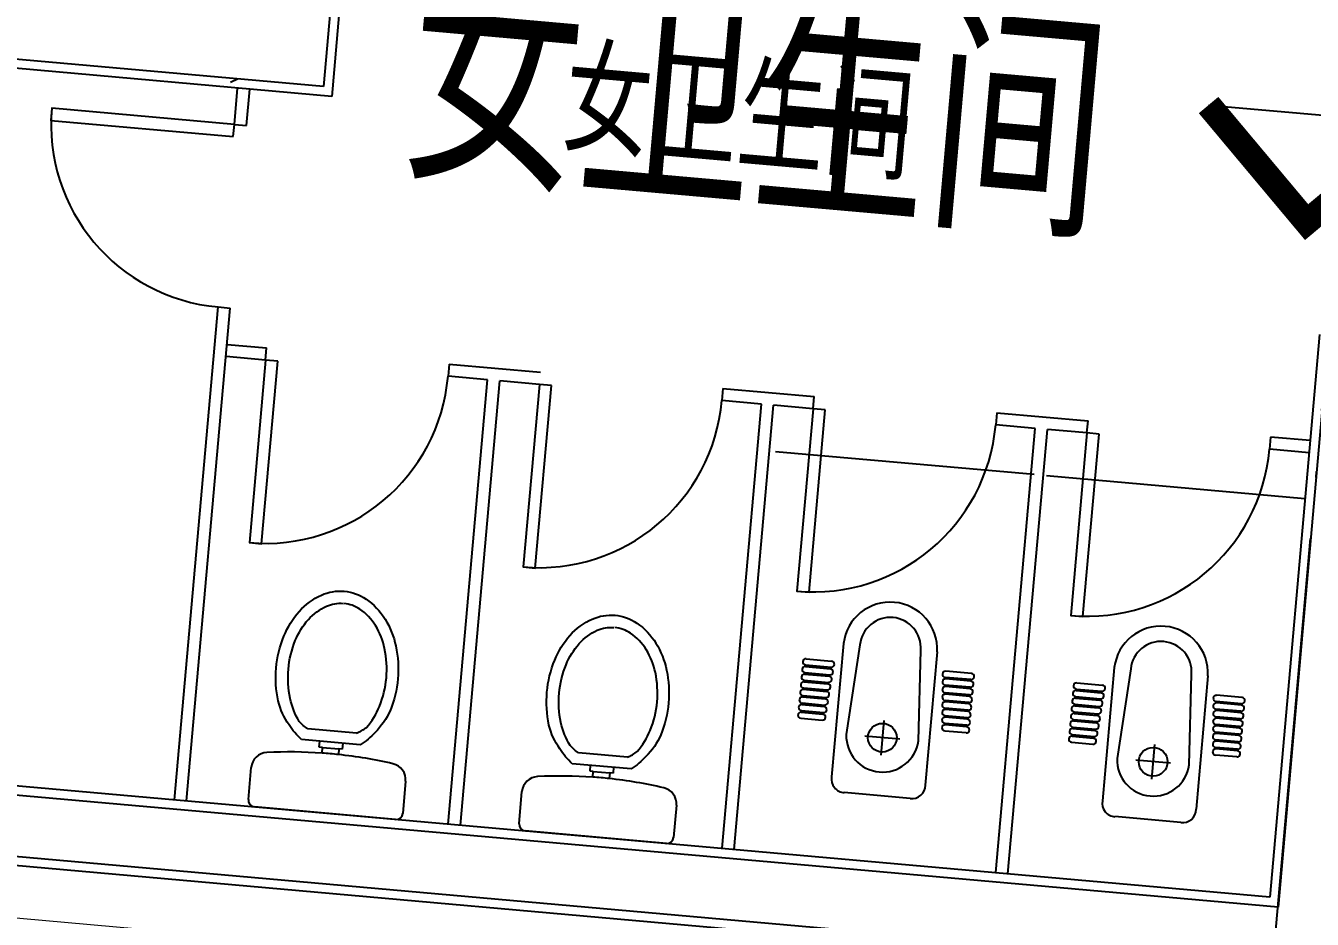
# Model space of a CAD drawing. Header units: millimetres. Extents: x 347599 to 1495443, y -100002 to 152717.
# Drawn here: x 1413981 to 1418193, y 19447 to 22373 of the extents above; entities that cross this region are included whole.
import ezdxf
from ezdxf.enums import TextEntityAlignment as Align

# ---------------------------------------------------------------- set-up
doc = ezdxf.new("R2010")
doc.units = ezdxf.units.MM
doc.header["$LTSCALE"] = 1000
doc.header["$PDMODE"] = 1
doc.linetypes.add('E-RG-1F$0$$0$DOTE', pattern=[2.42, 2, -0.2, 0.02, -0.2])
doc.linetypes.add('XRE2$0$HIDDEN', pattern=[0.375, 0.25, -0.125])
doc.layers.get('0').update_dxf_attribs({"linetype": 'CONTINUOUS'})
for name, color, linetype in [('A—墙体', 7, 'CONTINUOUS'), ('A—轴线、尺寸', 1, 'CONTINUOUS'), ('I-平面-标高（总）', 40, 'CONTINUOUS'), ('I—平面—卫生间隔断（不到顶）', 48, 'CONTINUOUS'), ('I—平面—文字', 40, 'CONTINUOUS'), ('I—平面—文字（放大1：100）', 40, 'XRE2$0$HIDDEN'), ('I—平面—洁具2', 44, 'CONTINUOUS'), ('I—平面—装饰面层线', 192, 'CONTINUOUS'), ('I—平面—踏步', 80, 'CONTINUOUS'), ('I—平面—门', 22, 'CONTINUOUS'), ('轴线100', 1, 'CONTINUOUS')]:
    doc.layers.add(name, color=color, linetype=linetype)
doc.layers.add('E1-RW-1F$0$A-EQPM', color=55, linetype='CONTINUOUS', lineweight=5)
doc.layers.add('E1-RW-1F$0$A-FLOR-CASE', color=3, linetype='CONTINUOUS', lineweight=5)
doc.styles.add('E-RT-1F$0$XD2008', font='xd-hzs.shx', dxfattribs={"width": 0.7, "bigfont": 'xd-hztxt.shx'})
doc.styles.add('XD2008', font='simhei.ttf', dxfattribs={"width": 0.7})
doc.styles.add('幼圆', font='SIMYOU_0.TTF', dxfattribs={"width": 0.7})

# ---------------------------------------------------------------- blocks, each defined once
blk = doc.blocks.new('E2-RW-12345F$0$matong')
at = {"layer": 'I—平面—洁具2'}
for p, q in [((-0.43, 0), (0.43, 0)), ((-0.47, -0.2353), (-0.47, -0.04)), ((0.47, -0.04), (0.47, -0.2353)), ((-0.05, -0.3957), (-0.05, -0.3605)), ((0.05, -0.3605), (0.05, -0.3957)), ((-0.1763, -0.431), (0.1809, -0.431)), ((-0.07, -0.3957), (-0.05, -0.3957)), ((-0.07, -0.431), (-0.07, -0.3957)), ((0.05, -0.3957), (-0.05, -0.3957)), ((0.05, -0.3957), (0.07, -0.3957)), ((0.07, -0.3957), (0.07, -0.431)), ((-0.1484, -0.4997), (0.1484, -0.4997))]:
    blk.add_line(p, q, dxfattribs=at)
for points in [[(0.0023, -1.35, -0.128381), (-0.1331, -1.3146, -0.106268), (-0.2594, -1.2034, -0.085065), (-0.3382, -1.047, -0.074422), (-0.3678, -0.8494, -0.074422), (-0.3382, -0.6518, -0.093985), (-0.2594, -0.5143, -0.073872), (-0.1763, -0.431, -0.130921)], [(0.1809, -0.431, -0.073872), (0.264, -0.5143, -0.093985), (0.3428, -0.6518, -0.074422), (0.3724, -0.8494, -0.074422), (0.3428, -1.047, -0.085065), (0.264, -1.2034, -0.106268), (0.1378, -1.3146, -0.128381), (0.0023, -1.35, -0.130921)], [(-0.1484, -0.4997, 0.073654), (-0.2043, -0.5395, 0.085065), (-0.2718, -0.6735, 0.074422), (-0.2982, -0.8494, 0.074422), (-0.2718, -1.0253, 0.085065), (-0.2043, -1.1593, 0.106268), (-0.1015, -1.2499, 0.128381), (-0.0023, -1.2758, 0.131396)], [(0.1484, -0.4997, -0.073654), (0.2043, -0.5395, -0.085065), (0.2718, -0.6735, -0.074422), (0.2982, -0.8494, -0.074422), (0.2718, -1.0253, -0.085065), (0.2043, -1.1593, -0.106268), (0.1015, -1.2499, -0.128381), (0.0023, -1.2758, -0.131396)]]:
    blk.add_lwpolyline(points, format="xyb", dxfattribs=at)
for centre, radius, start, end in [((-0.43, -0.04), 0.04, 90, 180), ((0.43, -0.04), 0.04, 0, 90), ((-0.37, -0.2353), 0.1, 180, 262.06814), ((0.37, -0.2353), 0.1, 277.93186, 0), ((0, 2.4203), 2.7813, 262.06814, 268.96991), ((0, 2.4203), 2.7813, 268.96991, 271.03009), ((0, 2.4203), 2.7813, 271.03009, 277.93186)]:
    blk.add_arc(centre, radius, start, end, dxfattribs=at)
blk = doc.blocks.new('E-RT-1F$0$ECADI-TAG-HGHT（国标）')
at = {"color": 1}
blk.add_line((-2.121, 2.121), (11.768, 2.121), dxfattribs=at)
at = {"color": 1, "const_width": 0.5}
blk.add_lwpolyline([(-2.121, 2.121), (0, 0), (2.121, 2.121)], dxfattribs=at)
at = {"color": 1}
blk.add_point((-1.481, 4.6), dxfattribs=at)
at = {"style": 'E-RT-1F$0$XD2008', "width": 0.7}
blk.add_attdef('FL', text='', height=3, dxfattribs=at).set_placement((-2.689, 2.967), align=Align.RIGHT)
for tag, p in [('F.F.L.', (2.284, 2.967)), ('T.O.S.', (2.284, -1.104))]:
    blk.add_attdef(tag, p, '', height=3, dxfattribs=at)

msp = doc.modelspace()

# ---------------------------------------------------------------- linework, layer by layer
at = {"layer": 'A—墙体'}
for p, q in [((1415052.6, 23269.4), (1414955.3, 22173.7)), ((1415052.6, 23269.4), (1414955.3, 22173.7)), ((1414955.3, 22173.7), (1412913.7, 22355)), ((1414955.3, 22173.7), (1412913.7, 22355)), ((1418244.1, 21329.6), (1418081.1, 19486.8)), ((1418244.1, 21329.6), (1418081.1, 19486.8)), ((1418081.1, 19486.8), (1412701.5, 19964.2)), ((1418081.1, 19486.8), (1412701.5, 19964.2)), ((1418062.9, 19287.6), (1412683.8, 19765)), ((1418062.9, 19287.6), (1412683.8, 19765))]:
    msp.add_line(p, q, dxfattribs=at)
at = {"layer": 'A—轴线、尺寸', "linetype": 'E-RG-1F$0$$0$DOTE'}
msp.add_line((1416942.5, 6649.6), (1420482.1, 46571), dxfattribs=at)
at = {"layer": 'E1-RW-1F$0$A-EQPM'}
msp.add_line((1414091, 19640.1), (1414065.7, 19642.4), dxfattribs=at)
msp.add_line((1414091, 19640.1), (1414065.7, 19642.4), dxfattribs=at)
at = {"layer": 'E1-RW-1F$0$A-FLOR-CASE'}
msp.add_line((1418015.2, 19089.9, 0), (1412695.9, 19562, 0), dxfattribs=at)
at = {"layer": 'I—平面—卫生间隔断（不到顶）', "ltscale": 3}
for p, q in [((1414663.9, 22049.6, 0), (1414674.4, 22168.5, 0)), ((1414703.7, 22046, 0), (1414714.3, 22165, 0)), ((1414663.9, 22049.6, 0), (1414703.7, 22046, 0)), ((1414467.6, 19838.8, 0), (1414610.8, 21451.9, 0)), ((1414507.5, 19835.3, 0), (1414650.6, 21448.4, 0)), ((1414610.8, 21451.9, 0), (1414650.6, 21448.4, 0)), ((1414640.1, 21329.4, 0), (1414769.6, 21317.9, 0)), ((1414640.1, 21329.4, 0), (1414769.6, 21317.9, 0)), ((1414766, 21278.1, 0), (1414769.6, 21317.9, 0)), ((1414766, 21278.1, 0), (1414636.6, 21289.6, 0)), ((1414766, 21278.1, 0), (1414636.6, 21289.6, 0)), ((1415367.2, 21264.9, 0), (1415363.7, 21225.1, 0)), ((1415367.2, 21264.9, 0), (1415666.1, 21238.4, 0)), ((1415367.2, 21264.9, 0), (1415666.1, 21238.4, 0)), ((1415493.2, 21213.6, 0), (1415363.7, 21225.1, 0)), ((1415493.2, 21213.6, 0), (1415363.7, 21225.1, 0)), ((1415364.1, 19759.3, 0), (1415493.2, 21213.6, 0)), ((1415403.9, 19755.7, 0), (1415533, 21210, 0)), ((1415662.5, 21198.5, 0), (1415533, 21210, 0)), ((1415662.5, 21198.5, 0), (1415533, 21210, 0)), ((1416263.7, 21185.3, 0), (1416260.2, 21145.5, 0)), ((1416263.7, 21185.3, 0), (1416562.5, 21158.8, 0)), ((1416263.7, 21185.3, 0), (1416562.5, 21158.8, 0)), ((1416559, 21119, 0), (1416562.5, 21158.8, 0)), ((1416389.7, 21134, 0), (1416260.2, 21145.5, 0)), ((1416389.7, 21134, 0), (1416260.2, 21145.5, 0)), ((1416260.6, 19679.7, 0), (1416389.7, 21134, 0)), ((1416300.4, 19676.2, 0), (1416429.5, 21130.5, 0)), ((1416559, 21119, 0), (1416429.5, 21130.5, 0)), ((1416559, 21119, 0), (1416429.5, 21130.5, 0)), ((1417160.2, 21105.7, 0), (1417156.6, 21065.9, 0)), ((1417160.2, 21105.7, 0), (1417459, 21079.2, 0)), ((1417160.2, 21105.7, 0), (1417459, 21079.2, 0)), ((1417286.1, 21054.4, 0), (1417156.6, 21065.9, 0)), ((1417286.1, 21054.4, 0), (1417156.6, 21065.9, 0)), ((1417455.5, 21039.4, 0), (1417459, 21079.2, 0)), ((1417157, 19600.1, 0), (1417286.1, 21054.4, 0)), ((1417196.9, 19596.6, 0), (1417326, 21050.9, 0)), ((1417455.5, 21039.4, 0), (1417326, 21050.9, 0)), ((1417455.5, 21039.4, 0), (1417326, 21050.9, 0)), ((1418056.7, 21026.2, 0), (1418053.1, 20986.3, 0)), ((1418186.1, 21014.7, 0), (1418056.7, 21026.2, 0)), ((1418186.1, 21014.7, 0), (1418056.7, 21026.2, 0)), ((1418182.6, 20974.8, 0), (1418053.1, 20986.3, 0)), ((1418182.6, 20974.8, 0), (1418053.1, 20986.3, 0))]:
    msp.add_line(p, q, dxfattribs=at)
at = {"layer": 'I—平面—卫生间隔断（不到顶）', "ltscale": 3, "elevation": 0}
for points in [[(1414660.3, 22009.7), (1414663.9, 22049.6), (1414066.2, 22102.6), (1414062.7, 22062.8)], [(1414805.9, 21274.6), (1414766, 21278.1), (1414713, 20680.5), (1414752.8, 20676.9)], [(1415702.4, 21195), (1415662.5, 21198.5), (1415609.5, 20600.9), (1415649.3, 20597.3)], [(1416598.8, 21115.4), (1416559, 21119), (1416505.9, 20521.3), (1416545.8, 20517.8)], [(1417495.3, 21035.9), (1417455.5, 21039.4), (1417402.4, 20441.7), (1417442.3, 20438.2)]]:
    msp.add_lwpolyline(points, close=True, dxfattribs=at)
at = {"layer": 'I—平面—卫生间隔断（不到顶）', "ltscale": 3}
for centre, start, end in [((1414663.9, 22049.6, 0), 174.927, 264.927), ((1414766, 21278.1, 0), 264.927, 354.927), ((1415662.5, 21198.5, 0), 264.927, 354.927), ((1416559, 21119, 0), 264.927, 354.927), ((1417455.5, 21039.4, 0), 264.927, 354.927)]:
    msp.add_arc(centre, 600, start, end, dxfattribs=at)
at = {"layer": 'I—平面—洁具2'}
for p, q in [((1416658.5, 20350.5, 0), (1416619.6, 19913.3, 0)), ((1416712.2, 20345.8, 0), (1416667.4, 20052.2, 0)), ((1416903.7, 20031.3, 0), (1416911.4, 20328.1, 0)), ((1416965.1, 20323.3, 0), (1416926.2, 19886.1, 0)), ((1416522.6, 20265.9, 0), (1416522.6, 20265.9, 0)), ((1416522.6, 20265.9, 0), (1416522.6, 20265.9, 0)), ((1416524.8, 20290.8, 0), (1416524.8, 20290.8, 0)), ((1416524.8, 20290.8, 0), (1416524.8, 20290.8, 0)), ((1416533.4, 20275, 0), (1416615.3, 20267.7, 0)), ((1416533.4, 20275, 0), (1416615.3, 20267.7, 0)), ((1416533.9, 20280, 0), (1416617.7, 20272.6, 0)), ((1416533.9, 20280, 0), (1416617.7, 20272.6, 0)), ((1416535.7, 20299.9, 0), (1416619.4, 20292.5, 0)), ((1416535.7, 20299.9, 0), (1416619.4, 20292.5, 0)), ((1416628.5, 20281.6, 0), (1416628.5, 20281.6, 0)), ((1416628.5, 20281.6, 0), (1416628.5, 20281.6, 0)), ((1417545, 20271.9, 0), (1417506.2, 19834.7, 0)), ((1417598.7, 20267.1, 0), (1417553.9, 19973.6, 0)), ((1416520.4, 20241, 0), (1416520.4, 20241, 0)), ((1416520.4, 20241, 0), (1416520.4, 20241, 0)), ((1416529, 20225.2, 0), (1416607, 20218.3, 0)), ((1416529, 20225.2, 0), (1416607, 20218.3, 0)), ((1416529.5, 20230.2, 0), (1416609.4, 20223.1, 0)), ((1416529.5, 20230.2, 0), (1416609.4, 20223.1, 0)), ((1416531.2, 20250.1, 0), (1416611.1, 20243, 0)), ((1416531.2, 20250.1, 0), (1416611.1, 20243, 0)), ((1416531.7, 20255.1, 0), (1416613.5, 20247.8, 0)), ((1416531.7, 20255.1, 0), (1416613.5, 20247.8, 0)), ((1416620.2, 20232.2, 0), (1416620.2, 20232.2, 0)), ((1416620.2, 20232.2, 0), (1416620.2, 20232.2, 0)), ((1416624.4, 20256.9, 0), (1416624.4, 20256.9, 0)), ((1416624.4, 20256.9, 0), (1416624.4, 20256.9, 0)), ((1416982.2, 20225.1, 0), (1416982.2, 20225.1, 0)), ((1416982.4, 20250.2, 0), (1416982.4, 20250.2, 0)), ((1417075.3, 20231.9, 0), (1416991.5, 20239.4, 0)), ((1417074.9, 20226.9, 0), (1416993, 20234.2, 0)), ((1417077.1, 20251.8, 0), (1416993.3, 20259.3, 0)), ((1417086.1, 20241, 0), (1417086.1, 20241, 0)), ((1417422.2, 20221.2, 0), (1417505.9, 20213.8, 0)), ((1417422.2, 20221.2, 0), (1417505.9, 20213.8, 0)), ((1417790.3, 19952.6, 0), (1417797.9, 20249.4, 0)), ((1417851.6, 20244.6, 0), (1417812.8, 19807.4, 0)), ((1416516, 20191.2, 0), (1416516, 20191.2, 0)), ((1416516, 20191.2, 0), (1416516, 20191.2, 0)), ((1416518.2, 20216.1, 0), (1416518.2, 20216.1, 0)), ((1416518.2, 20216.1, 0), (1416518.2, 20216.1, 0)), ((1416525, 20180.4, 0), (1416601.1, 20173.6, 0)), ((1416525, 20180.4, 0), (1416601.1, 20173.6, 0)), ((1416526.8, 20200.3, 0), (1416602.8, 20193.6, 0)), ((1416526.8, 20200.3, 0), (1416602.8, 20193.6, 0)), ((1416527.3, 20205.3, 0), (1416605.2, 20198.4, 0)), ((1416527.3, 20205.3, 0), (1416605.2, 20198.4, 0)), ((1416611.9, 20182.7, 0), (1416611.9, 20182.7, 0)), ((1416611.9, 20182.7, 0), (1416611.9, 20182.7, 0)), ((1416616.1, 20207.4, 0), (1416616.1, 20207.4, 0)), ((1416616.1, 20207.4, 0), (1416616.1, 20207.4, 0)), ((1416981.9, 20200.1, 0), (1416981.9, 20200.1, 0)), ((1417070.9, 20182.1, 0), (1416991, 20189.2, 0)), ((1417073.1, 20207, 0), (1416991.2, 20214.3, 0)), ((1417070.4, 20177.1, 0), (1416992.5, 20184.1, 0)), ((1417072.6, 20202, 0), (1416992.7, 20209.1, 0)), ((1417081.7, 20191.2, 0), (1417081.7, 20191.2, 0)), ((1417083.9, 20216.1, 0), (1417083.9, 20216.1, 0)), ((1417409.1, 20187.2, 0), (1417409.1, 20187.2, 0)), ((1417409.1, 20187.2, 0), (1417409.1, 20187.2, 0)), ((1417411.3, 20212.1, 0), (1417411.3, 20212.1, 0)), ((1417411.3, 20212.1, 0), (1417411.3, 20212.1, 0)), ((1417420, 20196.3, 0), (1417501.8, 20189.1, 0)), ((1417420, 20196.3, 0), (1417501.8, 20189.1, 0)), ((1417420.4, 20201.3, 0), (1417504.2, 20193.9, 0)), ((1417420.4, 20201.3, 0), (1417504.2, 20193.9, 0)), ((1417510.9, 20178.2, 0), (1417510.9, 20178.2, 0)), ((1417510.9, 20178.2, 0), (1417510.9, 20178.2, 0)), ((1417515, 20202.9, 0), (1417515, 20202.9, 0)), ((1417515, 20202.9, 0), (1417515, 20202.9, 0)), ((1417963.6, 20173.2, 0), (1417879.8, 20180.6, 0)), ((1416511.5, 20141.4, 0), (1416511.5, 20141.4, 0)), ((1416511.5, 20141.4, 0), (1416511.5, 20141.4, 0)), ((1416513.8, 20166.3, 0), (1416513.8, 20166.3, 0)), ((1416513.8, 20166.3, 0), (1416513.8, 20166.3, 0)), ((1416522.4, 20150.5, 0), (1416594.6, 20144.1, 0)), ((1416522.4, 20150.5, 0), (1416594.6, 20144.1, 0)), ((1416522.8, 20155.5, 0), (1416596.9, 20148.9, 0)), ((1416522.8, 20155.5, 0), (1416596.9, 20148.9, 0)), ((1416524.6, 20175.4, 0), (1416598.7, 20168.8, 0)), ((1416524.6, 20175.4, 0), (1416598.7, 20168.8, 0)), ((1416603.9, 20158.3, 0), (1416603.9, 20158.3, 0)), ((1416603.9, 20158.3, 0), (1416603.9, 20158.3, 0)), ((1416607.8, 20158, 0), (1416607.8, 20158, 0)), ((1416607.8, 20158, 0), (1416607.8, 20158, 0)), ((1416981.3, 20149.9, 0), (1416981.3, 20149.9, 0)), ((1416981.6, 20175, 0), (1416981.6, 20175, 0)), ((1417066.5, 20132.3, 0), (1416990.4, 20139.1, 0)), ((1417068.7, 20157.2, 0), (1416990.7, 20164.1, 0)), ((1417068.2, 20152.2, 0), (1416992.2, 20159, 0)), ((1417077.3, 20141.4, 0), (1417077.3, 20141.4, 0)), ((1417079.5, 20166.3, 0), (1417079.5, 20166.3, 0)), ((1417404.7, 20137.4, 0), (1417404.7, 20137.4, 0)), ((1417404.7, 20137.4, 0), (1417404.7, 20137.4, 0)), ((1417406.9, 20162.3, 0), (1417406.9, 20162.3, 0)), ((1417406.9, 20162.3, 0), (1417406.9, 20162.3, 0)), ((1417415.5, 20146.5, 0), (1417493.5, 20139.6, 0)), ((1417415.5, 20146.5, 0), (1417493.5, 20139.6, 0)), ((1417416, 20151.5, 0), (1417495.9, 20144.4, 0)), ((1417416, 20151.5, 0), (1417495.9, 20144.4, 0)), ((1417417.8, 20171.4, 0), (1417497.7, 20164.3, 0)), ((1417417.8, 20171.4, 0), (1417497.7, 20164.3, 0)), ((1417418.2, 20176.4, 0), (1417500, 20169.1, 0)), ((1417418.2, 20176.4, 0), (1417500, 20169.1, 0)), ((1417506.7, 20153.5, 0), (1417506.7, 20153.5, 0)), ((1417506.7, 20153.5, 0), (1417506.7, 20153.5, 0)), ((1417868.7, 20146.4, 0), (1417868.7, 20146.4, 0)), ((1417869, 20171.5, 0), (1417869, 20171.5, 0)), ((1417959.6, 20128.3, 0), (1417877.8, 20135.6, 0)), ((1417961.8, 20153.2, 0), (1417878, 20160.7, 0)), ((1417961.4, 20148.3, 0), (1417879.5, 20155.5, 0)), ((1417970.4, 20137.4, 0), (1417970.4, 20137.4, 0)), ((1417972.7, 20162.3, 0), (1417972.7, 20162.3, 0)), ((1416509.3, 20116.5, 0), (1416509.3, 20116.5, 0)), ((1416509.3, 20116.5, 0), (1416509.3, 20116.5, 0)), ((1416518.4, 20105.7, 0), (1416588.6, 20099.4, 0)), ((1416518.4, 20105.7, 0), (1416588.6, 20099.4, 0)), ((1416520.2, 20125.6, 0), (1416590.4, 20119.4, 0)), ((1416520.2, 20125.6, 0), (1416590.4, 20119.4, 0)), ((1416520.6, 20130.6, 0), (1416592.8, 20124.2, 0)), ((1416520.6, 20130.6, 0), (1416592.8, 20124.2, 0)), ((1416599.5, 20108.5, 0), (1416599.5, 20108.5, 0)), ((1416599.5, 20108.5, 0), (1416599.5, 20108.5, 0)), ((1416601.7, 20133.4, 0), (1416601.7, 20133.4, 0)), ((1416601.7, 20133.4, 0), (1416601.7, 20133.4, 0)), ((1416603.6, 20133.2, 0), (1416603.6, 20133.2, 0)), ((1416603.6, 20133.2, 0), (1416603.6, 20133.2, 0)), ((1416790.6, 20098.7, 0), (1416780.5, 19984.9, 0)), ((1416980.8, 20099.8, 0), (1416980.8, 20099.8, 0)), ((1416981.1, 20124.8, 0), (1416981.1, 20124.8, 0)), ((1416982.7, 20099.6, 0), (1416982.7, 20099.6, 0)), ((1416984.9, 20124.5, 0), (1416984.9, 20124.5, 0)), ((1417064.2, 20107.4, 0), (1416990.1, 20114, 0)), ((1417063.8, 20102.4, 0), (1416991.6, 20108.8, 0)), ((1417066, 20127.3, 0), (1416991.9, 20133.9, 0)), ((1417075.1, 20116.5, 0), (1417075.1, 20116.5, 0)), ((1417402.5, 20112.5, 0), (1417402.5, 20112.5, 0)), ((1417402.5, 20112.5, 0), (1417402.5, 20112.5, 0)), ((1417411.1, 20096.7, 0), (1417485.2, 20090.1, 0)), ((1417411.1, 20096.7, 0), (1417485.2, 20090.1, 0)), ((1417411.6, 20101.7, 0), (1417487.6, 20094.9, 0)), ((1417411.6, 20101.7, 0), (1417487.6, 20094.9, 0)), ((1417413.3, 20121.6, 0), (1417489.4, 20114.9, 0)), ((1417413.3, 20121.6, 0), (1417489.4, 20114.9, 0)), ((1417413.8, 20126.6, 0), (1417491.7, 20119.7, 0)), ((1417413.8, 20126.6, 0), (1417491.7, 20119.7, 0)), ((1417498.4, 20104, 0), (1417498.4, 20104, 0)), ((1417498.4, 20104, 0), (1417498.4, 20104, 0)), ((1417502.6, 20128.7, 0), (1417502.6, 20128.7, 0)), ((1417502.6, 20128.7, 0), (1417502.6, 20128.7, 0)), ((1417868.1, 20096.3, 0), (1417868.1, 20096.3, 0)), ((1417868.4, 20121.4, 0), (1417868.4, 20121.4, 0)), ((1417957.4, 20103.4, 0), (1417877.5, 20110.5, 0)), ((1417956.9, 20098.5, 0), (1417879, 20105.4, 0)), ((1417959.2, 20123.4, 0), (1417879.3, 20130.4, 0)), ((1417968.2, 20112.5, 0), (1417968.2, 20112.5, 0)), ((1416980.5, 20074.7, 0), (1416980.5, 20074.7, 0)), ((1417062, 20082.5, 0), (1416989.9, 20088.9, 0)), ((1417061.6, 20077.5, 0), (1416991.4, 20083.8, 0)), ((1417070.7, 20066.7, 0), (1417070.7, 20066.7, 0)), ((1417072.9, 20091.6, 0), (1417072.9, 20091.6, 0)), ((1417398.1, 20062.7, 0), (1417398.1, 20062.7, 0)), ((1417398.1, 20062.7, 0), (1417398.1, 20062.7, 0)), ((1417400.3, 20087.6, 0), (1417400.3, 20087.6, 0)), ((1417400.3, 20087.6, 0), (1417400.3, 20087.6, 0)), ((1417407.1, 20051.9, 0), (1417479.3, 20045.5, 0)), ((1417407.1, 20051.9, 0), (1417479.3, 20045.5, 0)), ((1417408.9, 20071.8, 0), (1417481.1, 20065.4, 0)), ((1417408.9, 20071.8, 0), (1417481.1, 20065.4, 0)), ((1417409.4, 20076.8, 0), (1417483.4, 20070.2, 0)), ((1417409.4, 20076.8, 0), (1417483.4, 20070.2, 0)), ((1417488.2, 20054.7, 0), (1417488.2, 20054.7, 0)), ((1417488.2, 20054.7, 0), (1417488.2, 20054.7, 0)), ((1417490.1, 20054.6, 0), (1417490.1, 20054.6, 0)), ((1417490.1, 20054.6, 0), (1417490.1, 20054.6, 0)), ((1417490.4, 20079.6, 0), (1417490.4, 20079.6, 0)), ((1417490.4, 20079.6, 0), (1417490.4, 20079.6, 0)), ((1417494.3, 20079.3, 0), (1417494.3, 20079.3, 0)), ((1417494.3, 20079.3, 0), (1417494.3, 20079.3, 0)), ((1417867.9, 20071.2, 0), (1417867.9, 20071.2, 0)), ((1417953, 20053.6, 0), (1417876.9, 20060.4, 0)), ((1417955.2, 20078.5, 0), (1417877.2, 20085.5, 0)), ((1417952.5, 20048.6, 0), (1417878.4, 20055.2, 0)), ((1417954.7, 20073.5, 0), (1417878.7, 20080.3, 0)), ((1417963.8, 20062.7, 0), (1417963.8, 20062.7, 0)), ((1417966, 20087.6, 0), (1417966, 20087.6, 0)), ((1416842.5, 20036.7, 0), (1416728.6, 20046.8, 0)), ((1417395.9, 20037.8, 0), (1417395.9, 20037.8, 0)), ((1417395.9, 20037.8, 0), (1417395.9, 20037.8, 0)), ((1417404.9, 20027, 0), (1417475.2, 20020.8, 0)), ((1417404.9, 20027, 0), (1417475.2, 20020.8, 0)), ((1417406.7, 20046.9, 0), (1417476.9, 20040.7, 0)), ((1417406.7, 20046.9, 0), (1417476.9, 20040.7, 0)), ((1417486, 20029.8, 0), (1417486, 20029.8, 0)), ((1417486, 20029.8, 0), (1417486, 20029.8, 0)), ((1417677.1, 20020, 0), (1417667, 19906.2, 0)), ((1417867.3, 20021.1, 0), (1417867.3, 20021.1, 0)), ((1417867.6, 20046.1, 0), (1417867.6, 20046.1, 0)), ((1417869.2, 20020.9, 0), (1417869.2, 20020.9, 0)), ((1417871.4, 20045.8, 0), (1417871.4, 20045.8, 0)), ((1417948.5, 20003.8, 0), (1417876.4, 20010.2, 0)), ((1417950.8, 20028.7, 0), (1417876.7, 20035.3, 0)), ((1417950.3, 20023.7, 0), (1417878.1, 20030.2, 0)), ((1417959.4, 20012.9, 0), (1417959.4, 20012.9, 0)), ((1417961.6, 20037.8, 0), (1417961.6, 20037.8, 0)), ((1417729, 19958, 0), (1417615.2, 19968.1, 0)), ((1417867, 19996, 0), (1417867, 19996, 0)), ((1417948.1, 19998.8, 0), (1417877.9, 20005.1, 0)), ((1417957.2, 19988, 0), (1417957.2, 19988, 0)), ((1416876.8, 19842.9, 0), (1416660.7, 19862.1, 0)), ((1417763.3, 19764.2, 0), (1417547.2, 19783.4, 0))]:
    msp.add_line(p, q, dxfattribs=at)
at = {"layer": 'I—平面—洁具2', "elevation": 0}
for points in [[(1417059.8, 20057.6), (1416989.6, 20063.8)], [(1417946.3, 19978.9), (1417876.1, 19985.2)]]:
    msp.add_lwpolyline(points, dxfattribs=at)
at = {"layer": 'I—平面—洁具2'}
for centre in [(1416785.6, 20041.8, 0), (1417672.1, 19963.1, 0)]:
    msp.add_circle(centre, 47.1, dxfattribs=at)
for centre, radius, start, end in [((1416811.3, 20331.6, 0), 154, 356.9057, 172.948), ((1416811.6, 20335.6, 0), 100, 355.7019, 174.1519), ((1417697.8, 20253, 0), 154, 356.9057, 172.948), ((1417698.2, 20256.9, 0), 100, 355.7019, 174.1519), ((1416532.6, 20265, 0), 10, 84.9269, 174.9269), ((1416532.6, 20265, 0), 10, 84.9269, 174.9269), ((1416532.6, 20265, 0), 10, 174.9269, 264.9269), ((1416532.6, 20265, 0), 10, 174.9269, 264.9269), ((1416534.8, 20290, 0), 10, 84.9269, 174.9269), ((1416534.8, 20290, 0), 10, 84.9269, 174.9269), ((1416534.8, 20290, 0), 10, 174.9269, 264.9269), ((1416534.8, 20290, 0), 10, 174.9269, 264.9269), ((1416614.4, 20257.8, 0), 10, 354.9269, 84.9269), ((1416614.4, 20257.8, 0), 10, 354.9269, 84.9269), ((1416618.5, 20282.5, 0), 10, 264.9269, 354.9269), ((1416618.5, 20282.5, 0), 10, 264.9269, 354.9269), ((1416618.5, 20282.5, 0), 10, 354.9269, 84.9269), ((1416618.5, 20282.5, 0), 10, 354.9269, 84.9269), ((1416528.1, 20215.2, 0), 10, 84.9269, 174.9269), ((1416528.1, 20215.2, 0), 10, 84.9269, 174.9269), ((1416530.4, 20240.1, 0), 10, 84.9269, 174.9269), ((1416530.4, 20240.1, 0), 10, 84.9269, 174.9269), ((1416530.4, 20240.1, 0), 10, 174.9269, 264.9269), ((1416530.4, 20240.1, 0), 10, 174.9269, 264.9269), ((1416610.3, 20233.1, 0), 10, 264.9269, 354.9269), ((1416610.3, 20233.1, 0), 10, 264.9269, 354.9269), ((1416610.3, 20233.1, 0), 10, 354.9269, 84.9269), ((1416610.3, 20233.1, 0), 10, 354.9269, 84.9269), ((1416614.4, 20257.8, 0), 10, 264.9269, 354.9269), ((1416614.4, 20257.8, 0), 10, 264.9269, 354.9269), ((1416992.1, 20224.3, 0), 10, 174.9269, 264.9269), ((1416992.1, 20224.3, 0), 10, 84.9269, 174.9269), ((1416992.4, 20249.3, 0), 10, 84.9269, 174.9269), ((1416992.4, 20249.3, 0), 10, 174.9269, 264.9269), ((1417074, 20217, 0), 10, 354.9269, 84.9269), ((1417076.2, 20241.9, 0), 10, 264.9269, 354.9269), ((1417076.2, 20241.9, 0), 10, 354.9269, 84.9269), ((1417421.3, 20211.3, 0), 10, 84.9269, 174.9269), ((1417421.3, 20211.3, 0), 10, 84.9269, 174.9269), ((1416525.9, 20190.3, 0), 10, 174.9269, 264.9269), ((1416525.9, 20190.3, 0), 10, 174.9269, 264.9269), ((1416525.9, 20190.3, 0), 10, 84.9269, 174.9269), ((1416525.9, 20190.3, 0), 10, 84.9269, 174.9269), ((1416528.1, 20215.2, 0), 10, 174.9269, 264.9269), ((1416528.1, 20215.2, 0), 10, 174.9269, 264.9269), ((1416602, 20183.6, 0), 10, 264.9269, 354.9269), ((1416602, 20183.6, 0), 10, 264.9269, 354.9269), ((1416602, 20183.6, 0), 10, 354.9269, 84.9269), ((1416602, 20183.6, 0), 10, 354.9269, 84.9269), ((1416606.1, 20208.3, 0), 10, 264.9269, 354.9269), ((1416606.1, 20208.3, 0), 10, 264.9269, 354.9269), ((1416606.1, 20208.3, 0), 10, 354.9269, 84.9269), ((1416606.1, 20208.3, 0), 10, 354.9269, 84.9269), ((1416991.6, 20174.1, 0), 10, 84.9269, 174.9269), ((1416991.9, 20199.2, 0), 10, 84.9269, 174.9269), ((1416991.9, 20199.2, 0), 10, 174.9269, 264.9269), ((1417069.5, 20167.2, 0), 10, 354.9269, 84.9269), ((1417071.8, 20192.1, 0), 10, 264.9269, 354.9269), ((1417071.8, 20192.1, 0), 10, 354.9269, 84.9269), ((1417074, 20217, 0), 10, 264.9269, 354.9269), ((1417419.1, 20186.4, 0), 10, 84.9269, 174.9269), ((1417419.1, 20186.4, 0), 10, 84.9269, 174.9269), ((1417419.1, 20186.4, 0), 10, 174.9269, 264.9269), ((1417419.1, 20186.4, 0), 10, 174.9269, 264.9269), ((1417421.3, 20211.3, 0), 10, 174.9269, 264.9269), ((1417421.3, 20211.3, 0), 10, 174.9269, 264.9269), ((1417500.9, 20179.1, 0), 10, 264.9269, 354.9269), ((1417500.9, 20179.1, 0), 10, 264.9269, 354.9269), ((1417500.9, 20179.1, 0), 10, 354.9269, 84.9269), ((1417500.9, 20179.1, 0), 10, 354.9269, 84.9269), ((1417505.1, 20203.8, 0), 10, 264.9269, 354.9269), ((1417505.1, 20203.8, 0), 10, 264.9269, 354.9269), ((1417505.1, 20203.8, 0), 10, 354.9269, 84.9269), ((1417505.1, 20203.8, 0), 10, 354.9269, 84.9269), ((1417878.9, 20170.6, 0), 10, 84.9269, 174.9269), ((1416521.5, 20140.5, 0), 10, 84.9269, 174.9269), ((1416521.5, 20140.5, 0), 10, 84.9269, 174.9269), ((1416521.5, 20140.5, 0), 10, 174.9269, 264.9269), ((1416521.5, 20140.5, 0), 10, 174.9269, 264.9269), ((1416523.7, 20165.4, 0), 10, 174.9269, 264.9269), ((1416523.7, 20165.4, 0), 10, 174.9269, 264.9269), ((1416523.7, 20165.4, 0), 10, 84.9269, 174.9269), ((1416523.7, 20165.4, 0), 10, 84.9269, 174.9269), ((1416593.7, 20134.1, 0), 10, 354.9269, 84.9269), ((1416593.7, 20134.1, 0), 10, 354.9269, 84.9269), ((1416597.8, 20158.9, 0), 10, 264.9269, 354.9269), ((1416597.8, 20158.9, 0), 10, 264.9269, 354.9269), ((1416597.8, 20158.9, 0), 10, 354.9269, 84.9269), ((1416597.8, 20158.9, 0), 10, 354.9269, 84.9269), ((1416991.3, 20149, 0), 10, 84.9269, 174.9269), ((1416991.3, 20149, 0), 10, 174.9269, 264.9269), ((1416991.6, 20174.1, 0), 10, 174.9269, 264.9269), ((1417067.3, 20142.3, 0), 10, 264.9269, 354.9269), ((1417067.3, 20142.3, 0), 10, 354.9269, 84.9269), ((1417069.5, 20167.2, 0), 10, 264.9269, 354.9269), ((1417414.7, 20136.6, 0), 10, 84.9269, 174.9269), ((1417414.7, 20136.6, 0), 10, 84.9269, 174.9269), ((1417414.7, 20136.6, 0), 10, 174.9269, 264.9269), ((1417414.7, 20136.6, 0), 10, 174.9269, 264.9269), ((1417416.9, 20161.5, 0), 10, 84.9269, 174.9269), ((1417416.9, 20161.5, 0), 10, 84.9269, 174.9269), ((1417416.9, 20161.5, 0), 10, 174.9269, 264.9269), ((1417416.9, 20161.5, 0), 10, 174.9269, 264.9269), ((1417492.6, 20129.6, 0), 10, 354.9269, 84.9269), ((1417492.6, 20129.6, 0), 10, 354.9269, 84.9269), ((1417496.8, 20154.4, 0), 10, 264.9269, 354.9269), ((1417496.8, 20154.4, 0), 10, 264.9269, 354.9269), ((1417496.8, 20154.4, 0), 10, 354.9269, 84.9269), ((1417496.8, 20154.4, 0), 10, 354.9269, 84.9269), ((1417878.6, 20145.6, 0), 10, 174.9269, 264.9269), ((1417878.6, 20145.6, 0), 10, 84.9269, 174.9269), ((1417878.9, 20170.6, 0), 10, 174.9269, 264.9269), ((1417960.5, 20138.3, 0), 10, 264.9269, 354.9269), ((1417960.5, 20138.3, 0), 10, 354.9269, 84.9269), ((1417962.7, 20163.2, 0), 10, 264.9269, 354.9269), ((1417962.7, 20163.2, 0), 10, 354.9269, 84.9269), ((1416519.3, 20115.6, 0), 10, 84.9269, 174.9269), ((1416519.3, 20115.6, 0), 10, 84.9269, 174.9269), ((1416519.3, 20115.6, 0), 10, 174.9269, 264.9269), ((1416519.3, 20115.6, 0), 10, 174.9269, 264.9269), ((1416589.5, 20109.4, 0), 10, 264.9269, 354.9269), ((1416589.5, 20109.4, 0), 10, 264.9269, 354.9269), ((1416589.5, 20109.4, 0), 10, 354.9269, 84.9269), ((1416589.5, 20109.4, 0), 10, 354.9269, 84.9269), ((1416593.7, 20134.1, 0), 10, 264.9269, 354.9269), ((1416593.7, 20134.1, 0), 10, 264.9269, 354.9269), ((1416990.7, 20098.9, 0), 10, 174.9269, 264.9269), ((1416990.7, 20098.9, 0), 10, 84.9269, 174.9269), ((1416991, 20124, 0), 10, 174.9269, 264.9269), ((1416991, 20124, 0), 10, 84.9269, 174.9269), ((1417062.9, 20092.5, 0), 10, 354.9269, 84.9269), ((1417065.1, 20117.4, 0), 10, 264.9269, 354.9269), ((1417065.1, 20117.4, 0), 10, 354.9269, 84.9269), ((1417410.2, 20086.7, 0), 10, 84.9269, 174.9269), ((1417410.2, 20086.7, 0), 10, 84.9269, 174.9269), ((1417412.4, 20111.7, 0), 10, 174.9269, 264.9269), ((1417412.4, 20111.7, 0), 10, 174.9269, 264.9269), ((1417412.4, 20111.7, 0), 10, 84.9269, 174.9269), ((1417412.4, 20111.7, 0), 10, 84.9269, 174.9269), ((1417488.5, 20104.9, 0), 10, 264.9269, 354.9269), ((1417488.5, 20104.9, 0), 10, 264.9269, 354.9269), ((1417488.5, 20104.9, 0), 10, 354.9269, 84.9269), ((1417488.5, 20104.9, 0), 10, 354.9269, 84.9269), ((1417492.6, 20129.6, 0), 10, 264.9269, 354.9269), ((1417492.6, 20129.6, 0), 10, 264.9269, 354.9269), ((1417878.1, 20095.4, 0), 10, 84.9269, 174.9269), ((1417878.1, 20095.4, 0), 10, 174.9269, 264.9269), ((1417878.4, 20120.5, 0), 10, 84.9269, 174.9269), ((1417878.4, 20120.5, 0), 10, 174.9269, 264.9269), ((1417956.1, 20088.5, 0), 10, 354.9269, 84.9269), ((1417958.3, 20113.4, 0), 10, 264.9269, 354.9269), ((1417958.3, 20113.4, 0), 10, 354.9269, 84.9269), ((1416786.1, 20048.1, 0), 118.8, 177.9756, 351.8781), ((1416990.5, 20073.8, 0), 10, 84.9269, 174.9269), ((1416990.5, 20073.8, 0), 10, 174.9269, 264.9269), ((1417060.7, 20067.6, 0), 10, 264.9269, 354.9269), ((1417060.7, 20067.6, 0), 10, 354.9269, 84.9269), ((1417062.9, 20092.5, 0), 10, 264.9269, 354.9269), ((1417408, 20061.8, 0), 10, 174.9269, 264.9269), ((1417408, 20061.8, 0), 10, 174.9269, 264.9269), ((1417408, 20061.8, 0), 10, 84.9269, 174.9269), ((1417408, 20061.8, 0), 10, 84.9269, 174.9269), ((1417410.2, 20086.7, 0), 10, 174.9269, 264.9269), ((1417410.2, 20086.7, 0), 10, 174.9269, 264.9269), ((1417480.2, 20055.4, 0), 10, 264.9269, 354.9269), ((1417480.2, 20055.4, 0), 10, 264.9269, 354.9269), ((1417480.2, 20055.4, 0), 10, 354.9269, 84.9269), ((1417480.2, 20055.4, 0), 10, 354.9269, 84.9269), ((1417484.3, 20080.2, 0), 10, 264.9269, 354.9269), ((1417484.3, 20080.2, 0), 10, 264.9269, 354.9269), ((1417484.3, 20080.2, 0), 10, 354.9269, 84.9269), ((1417484.3, 20080.2, 0), 10, 354.9269, 84.9269), ((1417877.5, 20045.3, 0), 10, 84.9269, 174.9269), ((1417877.8, 20070.3, 0), 10, 174.9269, 264.9269), ((1417877.8, 20070.3, 0), 10, 84.9269, 174.9269), ((1417953.8, 20063.6, 0), 10, 264.9269, 354.9269), ((1417953.8, 20063.6, 0), 10, 354.9269, 84.9269), ((1417956.1, 20088.5, 0), 10, 264.9269, 354.9269), ((1417405.8, 20036.9, 0), 10, 174.9269, 264.9269), ((1417405.8, 20036.9, 0), 10, 174.9269, 264.9269), ((1417405.8, 20036.9, 0), 10, 84.9269, 174.9269), ((1417405.8, 20036.9, 0), 10, 84.9269, 174.9269), ((1417476, 20030.7, 0), 10, 264.9269, 354.9269), ((1417476, 20030.7, 0), 10, 264.9269, 354.9269), ((1417476, 20030.7, 0), 10, 354.9269, 84.9269), ((1417476, 20030.7, 0), 10, 354.9269, 84.9269), ((1417877.3, 20020.2, 0), 10, 84.9269, 174.9269), ((1417877.3, 20020.2, 0), 10, 174.9269, 264.9269), ((1417877.5, 20045.3, 0), 10, 174.9269, 264.9269), ((1417949.4, 20013.8, 0), 10, 264.9269, 354.9269), ((1417949.4, 20013.8, 0), 10, 354.9269, 84.9269), ((1417951.6, 20038.7, 0), 10, 264.9269, 354.9269), ((1417951.6, 20038.7, 0), 10, 354.9269, 84.9269), ((1417672.6, 19969.4, 0), 118.8, 177.9756, 351.8781), ((1417877, 19995.1, 0), 10, 84.9269, 174.9269), ((1417877, 19995.1, 0), 10, 174.9269, 264.9269), ((1417947.2, 19988.9, 0), 10, 264.9269, 354.9269), ((1417947.2, 19988.9, 0), 10, 354.9269, 84.9269), ((1416662.7, 19905.8, 0), 43.8, 170.072, 267.3396), ((1416882.5, 19886.3, 0), 43.8, 262.5142, 359.7818), ((1417549.3, 19827.1, 0), 43.8, 170.072, 267.3396), ((1417769, 19807.6, 0), 43.8, 262.5142, 359.7818)]:
    msp.add_arc(centre, radius, start, end, dxfattribs=at)
at = {"layer": 'I—平面—装饰面层线'}
for p, q in [((1415079.8, 23236.3), (1414982.6, 22141.2)), ((1414982.6, 22141.2), (1412940.9, 22322.4)), ((1418216.9, 21362.1), (1418053.9, 19519.3)), ((1418053.9, 19519.3), (1412734, 19991.4)), ((1418030.3, 19260.4), (1412711.1, 19732.5))]:
    msp.add_line(p, q, dxfattribs=at)
at = {"layer": 'I—平面—踏步'}
for p, q in [((1416436.2, 20979.3, 0), (1417282.8, 20904.1, 0)), ((1417322.7, 20900.6, 0), (1418169.3, 20825.4, 0))]:
    msp.add_line(p, q, dxfattribs=at)
at = {"layer": 'I—平面—门'}
msp.add_line((1414651.3, 22188), (1414674.3, 22198.7), dxfattribs=at)
msp.add_line((1414651.3, 22188), (1414674.3, 22198.7), dxfattribs=at)
at = {"layer": '轴线100', "linetype": 'E-RG-1F$0$$0$DOTE'}
msp.add_line((1416942.5, 6649.6), (1420482.1, 46571), dxfattribs=at)

# ---------------------------------------------------------------- block references
at = {"layer": 'I-平面-标高（总）'}
ref = msp.add_blockref('E-RT-1F$0$ECADI-TAG-HGHT（国标）', (1418174.6, 21729.7), dxfattribs=dict(at, xscale=166.6666666664841, yscale=166.6666666664841, zscale=166.6666666664841, rotation=354.9467070263355))
ref.add_attrib('F.F.L.', '-0.015', (1418608.3, 22187.8), dxfattribs={"layer": '0', "height": 500, "rotation": 354.9467, "style": '幼圆', "width": 0.7})
ref.add_attrib('T.O.S.', '-0.100', (1418537.5, 21512.8), dxfattribs={"layer": '0', "height": 500, "rotation": 354.9467, "style": '幼圆', "width": 0.7})
at = {"layer": 'I—平面—洁具2', "extrusion": (2.84496e-25, -4.48746e-26, -1), "yscale": 540.0000000000001, "zscale": -539.9999999999997, "rotation": 185.0717029372007}
for p, xscale in [((-1414960.7, 19795.1, 0), -539.9999999999984), ((-1414960.7, 19795.1, 0), -539.9999999999984), ((-1415847.2, 19716.4, 0), -539.9999999999985)]:
    msp.add_blockref('E2-RW-12345F$0$matong', p, dxfattribs=dict(at, xscale=xscale))

# ---------------------------------------------------------------- texts
at = {"layer": 'I—平面—文字', "linetype": 'ByBlock', "style": 'XD2008', "width": 0.7}
msp.add_text('女卫生间', height=600, rotation=354.9478, dxfattribs=at).set_placement((1415209.1, 21934.5))
at = {"layer": 'I—平面—文字（放大1：100）', "linetype": 'ByBlock', "style": 'XD2008', "width": 0.7}
msp.add_text('女卫生间', height=300, rotation=354.95, dxfattribs=at).set_placement((1415732.8, 21995.4, 0))

doc.saveas('drawing.dxf')
